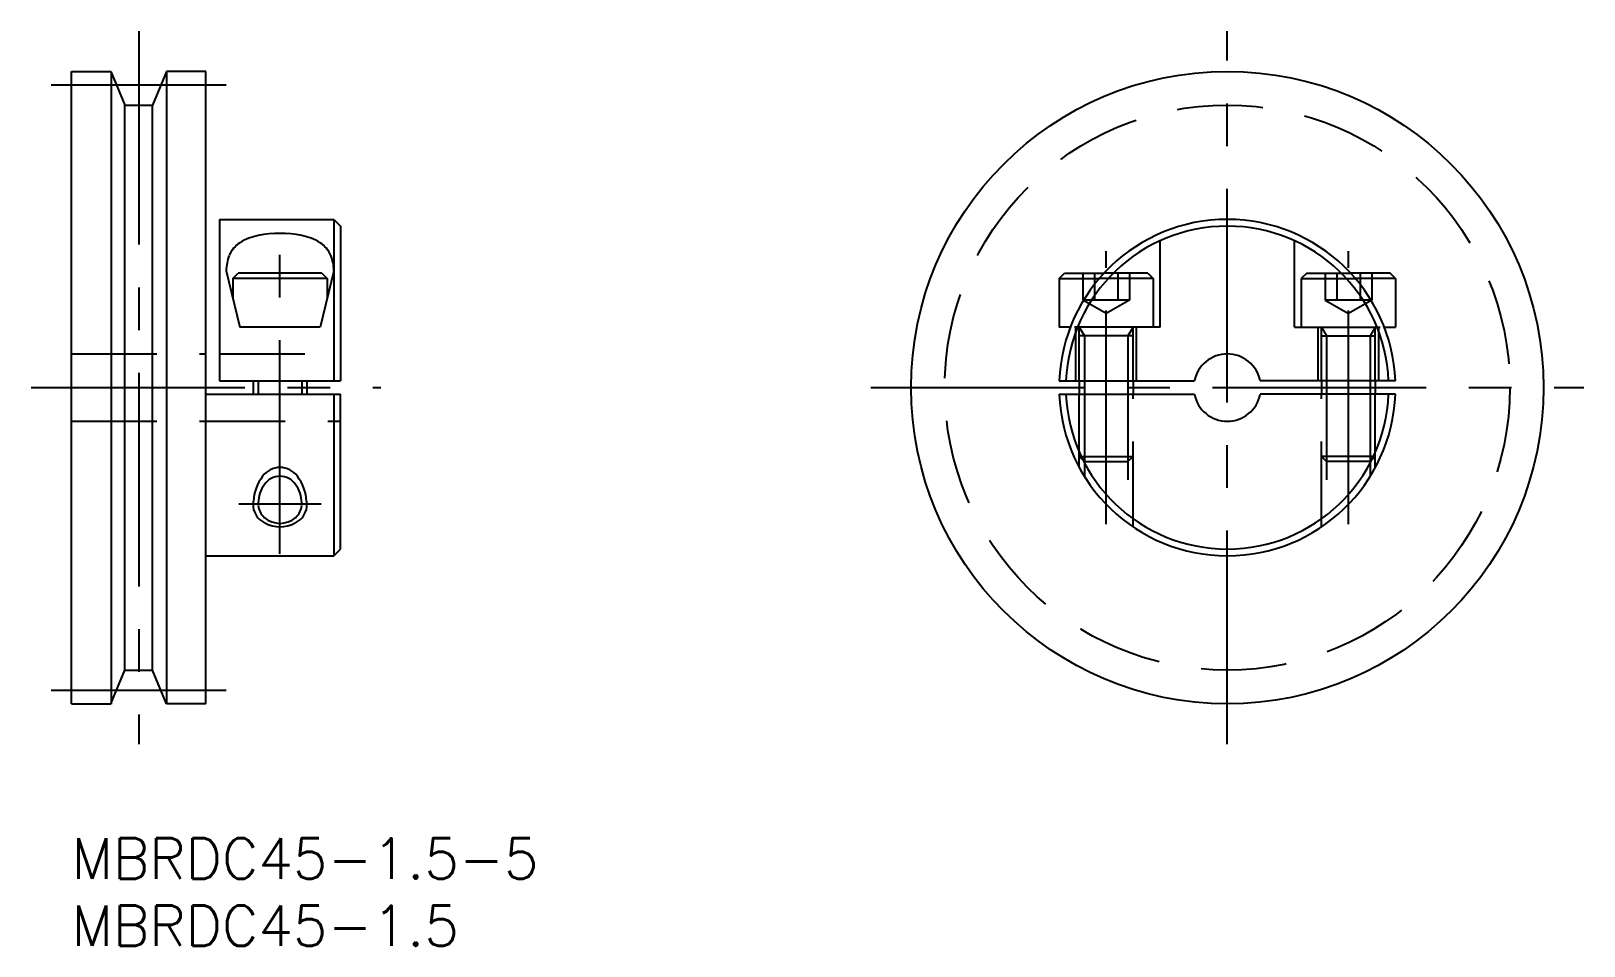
# Model space of a CAD drawing. Extents: x -3 to 112, y -8 to 60.
import ezdxf

# ---------------------------------------------------------------- set-up
doc = ezdxf.new("R2010")
doc.units = 0
doc.header["$LTSCALE"] = 0.5
doc.linetypes.add('CENTER', pattern=[50.8, 31.75, -6.35, 6.35, -6.35])
doc.linetypes.add('DASHED', pattern=[19.05, 12.7, -6.35])
for name, color, linetype in [('MSM_CENTER', 1, 'CENTER'), ('MSM_CONTINUOUS', 7, 'CONTINUOUS'), ('MSM_DASHED', 4, 'DASHED'), ('MSM_NARROW', 5, 'CONTINUOUS'), ('MSM_PART_NUMBER', 7, 'CONTINUOUS')]:
    doc.layers.add(name, color=color, linetype=linetype)
doc.styles.get("Standard").update_dxf_attribs({"font": 'txt.shx', "height": 3, "bigfont": 'bigfont.shx'})

# ---------------------------------------------------------------- blocks, each defined once
blk = doc.blocks.new('*U2')
at = {"layer": 'MSM_PART_NUMBER'}
blk.add_text('MBRDC45-1.5-5', height=3, dxfattribs=at).set_placement((0, -3))
blk = doc.blocks.new('*U3')
at = {"layer": 'MSM_PART_NUMBER'}
blk.add_text('MBRDC45-1.5', height=3, dxfattribs=at).set_placement((0, -8))

msp = doc.modelspace()

# ---------------------------------------------------------------- linework, layer by layer
at = {"layer": 'MSM_CENTER'}
for p, q in [((5, 60), (5, 7)), ((85.9, 7), (85.9, 60)), ((-1.5, 56), (11.5, 56)), ((15.5, 21.14), (15.5, 44)), ((76.9, 23.36), (76.9, 43.64)), ((94.9, 23.36), (94.9, 43.64)), ((-3, 33.5), (23, 33.5)), ((59.4, 33.5), (112.4, 33.5)), ((18.57, 24.83), (12.43, 24.83)), ((-1.5, 11), (11.5, 11))]:
    msp.add_line(p, q, dxfattribs=at)
at = {"layer": 'MSM_CONTINUOUS'}
for p, q in [((0, 10), (0, 57)), ((0, 57), (2.94, 57)), ((2.94, 57), (3.97, 54.5)), ((2.95, 56.97), (2.95, 9.97)), ((7.06, 57), (6.03, 54.5)), ((7.06, 57), (7.06, 10)), ((10, 57), (7.06, 57)), ((10, 10), (10, 57)), ((3.97, 54.5), (6.03, 54.5)), ((3.97, 12.5), (3.97, 54.5)), ((6.03, 12.5), (6.03, 54.5)), ((11, 46), (11, 34)), ((11, 46), (19.5, 46)), ((19.5, 46), (20, 45.5)), ((19.5, 46), (19.5, 34)), ((20, 45.5), (20, 34)), ((11.5, 42.17), (12.51, 38)), ((12, 41.6), (12.4, 42)), ((19, 41.6), (12, 41.6)), ((12, 41.6), (12, 40.12)), ((18.6, 42), (12.4, 42)), ((19.5, 42.17), (18.49, 38)), ((18.6, 42), (19, 41.6)), ((19, 41.6), (19, 40.12)), ((73.4, 41.6), (73.8, 42)), ((73.4, 41.6), (73.4, 38)), ((73.4, 41.6), (76.38, 41.6)), ((73.8, 42), (76.74, 42)), ((98, 42), (95.07, 42)), ((98.4, 41.6), (95.42, 41.6)), ((98.4, 41.6), (98, 42)), ((98.4, 41.6), (98.4, 38)), ((18.49, 38), (12.51, 38)), ((74.24, 38), (73.4, 38)), ((97.57, 38), (98.4, 38)), ((11, 34), (20, 34)), ((13.5, 34), (13.5, 33)), ((17.5, 34), (17.5, 33)), ((73.41, 34), (83.45, 34)), ((74.9, 34), (74.9, 33)), ((78.9, 34), (78.9, 33)), ((98.39, 34), (88.35, 34)), ((92.9, 34), (92.9, 33)), ((96.9, 34), (96.9, 33)), ((10, 33), (20, 33)), ((19.5, 33), (19.5, 21)), ((20, 21.5), (20, 33)), ((73.41, 33), (83.45, 33)), ((98.39, 33), (88.35, 33)), ((10, 21), (19.5, 21)), ((19.5, 21), (20, 21.5)), ((2.94, 10), (3.97, 12.5)), ((3.97, 12.5), (6.03, 12.5)), ((7.06, 10), (6.03, 12.5)), ((0, 10), (2.94, 10)), ((10, 10), (7.06, 10))]:
    msp.add_line(p, q, dxfattribs=at)
msp.add_circle((85.9, 33.5), 23.5, dxfattribs=at)
for centre, radius, start, end in [((85.9, 33.5), 12.5, 2.2924, 177.7076), ((85.9, 33.5), 12, 2.388, 177.612), ((13.67, 42.5), 2.11, 122.997, 156.8018), ((14.57, 40.98), 3.88, 100.1844, 122.0082), ((15.5, 36.45), 8.51, 79.0512, 100.9488), ((16.43, 40.98), 3.88, 57.9918, 79.8156), ((17.38, 42.55), 2.04, 22.4236, 57.2938), ((15.3, 42.04), 3.8, 160.176, 178.0433), ((15.95, 42.07), 3.56, 1.6506, 20.7687), ((85.9, 33.5), 2.5, 11.537, 168.463), ((85.9, 33.5), 12.5, 182.2924, 357.7076), ((85.9, 33.5), 12, 182.388, 357.612), ((85.9, 33.5), 2.5, 191.537, 348.463), ((15.5, 25.53), 1.38, 33.7362, 146.2638), ((16.29, 24.87), 2.41, 143.6619, 178.2993), ((14.71, 24.87), 2.41, 1.7007, 36.3381), ((15.7, 24.83), 1.82, 176.487, 182.3963), ((15.22, 24.85), 1.34, 184.3619, 228.4903), ((15.78, 24.85), 1.34, 311.5097, 355.6381), ((15.3, 24.83), 1.82, 357.6037, 3.513), ((15.5, 25.2), 1.79, 229.1155, 310.8845)]:
    msp.add_arc(centre, radius, start, end, dxfattribs=at)
at = {"layer": 'MSM_DASHED'}
for p, q in [((80.9, 38), (80.9, 44.96)), ((90.9, 38), (90.9, 44.96)), ((75.17, 42), (75.17, 40)), ((76.04, 42), (76.04, 40)), ((80.4, 41.6), (76.38, 41.6)), ((80, 42), (76.74, 42)), ((77.77, 42), (77.77, 40)), ((78.64, 42), (78.64, 40)), ((80, 42), (80.4, 41.6)), ((80.4, 41.6), (80.4, 38)), ((91.8, 42), (91.4, 41.6)), ((91.4, 41.6), (91.4, 38)), ((91.4, 41.6), (95.42, 41.6)), ((91.8, 42), (95.07, 42)), ((93.17, 42), (93.17, 40)), ((94.04, 42), (94.04, 40)), ((95.77, 42), (95.77, 40)), ((96.64, 42), (96.64, 40)), ((76.9, 39), (75.17, 40)), ((78.64, 40), (75.17, 40)), ((78.64, 40), (76.9, 39)), ((93.17, 40), (94.9, 39)), ((96.64, 40), (93.17, 40)), ((96.64, 40), (94.9, 39)), ((80.9, 38), (74.24, 38)), ((74.65, 34), (74.65, 38)), ((74.9, 38), (75.28, 37.34)), ((74.9, 34), (74.9, 38)), ((78.9, 37.34), (74.9, 37.34)), ((75.28, 37.34), (75.28, 34)), ((78.9, 38), (78.52, 37.34)), ((78.52, 37.34), (78.52, 34)), ((78.9, 34), (78.9, 38)), ((79.15, 34), (79.15, 38)), ((90.9, 38), (97.57, 38)), ((92.65, 34), (92.65, 38)), ((92.9, 38), (93.28, 37.34)), ((92.9, 34), (92.9, 38)), ((92.9, 37.34), (96.9, 37.34)), ((93.28, 37.34), (93.28, 34)), ((96.9, 38), (96.52, 37.34)), ((96.52, 37.34), (96.52, 34)), ((96.9, 34), (96.9, 38)), ((97.15, 34), (97.15, 38)), ((0, 36), (10, 36)), ((11, 36), (20, 36)), ((74.9, 27.56), (74.9, 33)), ((75.28, 33), (75.28, 26.91)), ((78.52, 33), (78.52, 23.41)), ((78.9, 23.14), (78.9, 33)), ((92.9, 23.14), (92.9, 33)), ((93.28, 33), (93.28, 23.41)), ((96.52, 33), (96.52, 26.91)), ((96.9, 27.56), (96.9, 33)), ((0, 31), (20, 31)), ((74.9, 28.38), (78.9, 28.38)), ((74.9, 28.38), (75.28, 28)), ((75.28, 28), (78.52, 28)), ((78.52, 28), (78.9, 28.38)), ((96.9, 28.38), (92.9, 28.38)), ((93.28, 28), (92.9, 28.38)), ((96.52, 28), (93.28, 28)), ((96.9, 28.38), (96.52, 28))]:
    msp.add_line(p, q, dxfattribs=at)
msp.add_circle((85.9, 33.5), 21, dxfattribs=at)
at = {"layer": 'MSM_NARROW'}
for p, q in [((13.88, 34), (13.88, 33)), ((17.12, 34), (17.12, 33)), ((75.28, 34), (75.28, 33)), ((78.52, 34), (78.52, 33)), ((93.28, 34), (93.28, 33)), ((96.52, 34), (96.52, 33))]:
    msp.add_line(p, q, dxfattribs=at)
for centre, radius, start, end in [((17.04, 24.8), 3.53, 143.2972, 175.8736), ((15.5, 25.95), 1.61, 36.4892, 143.5108), ((13.96, 24.8), 3.53, 4.1264, 36.7028), ((15.8, 24.83), 2.3, 174.3826, 189.5822), ((15.07, 24.86), 1.59, 195.3631, 246.0163), ((15.93, 24.86), 1.59, 293.9837, 344.6369), ((15.2, 24.83), 2.3, 350.4178, 5.6174), ((15.5, 25.47), 2.32, 242.2871, 297.7129)]:
    msp.add_arc(centre, radius, start, end, dxfattribs=at)

# ---------------------------------------------------------------- block references
at = {"layer": 'MSM_CONTINUOUS'}
for name in ['*U2', '*U3']:
    msp.add_blockref(name, (0, 0), dxfattribs=at)

doc.saveas('drawing.dxf')
